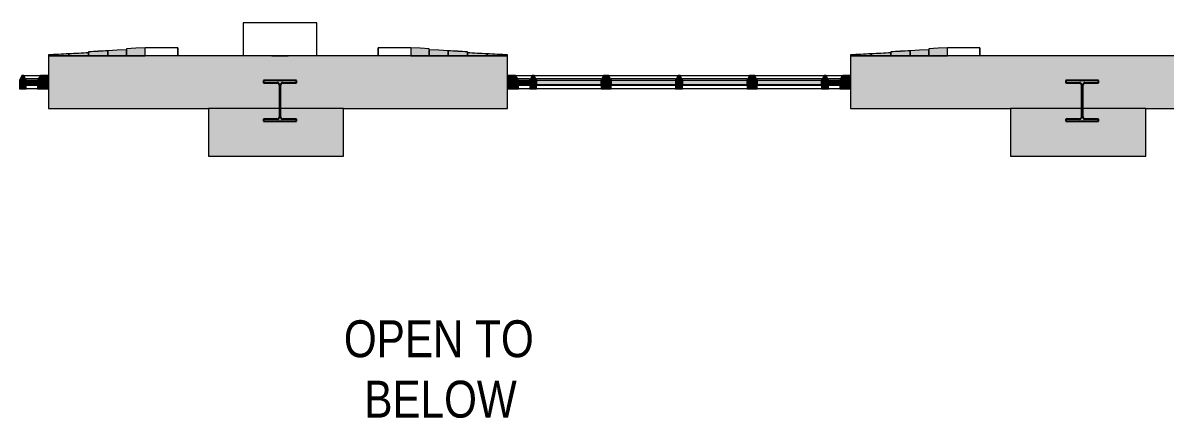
# Model space of a CAD drawing. Header units: inches. Extents: x -3598 to -1628, y -3458 to -206.
# Drawn here: x -2675.2 to -2396.1, y -302.1 to -205.6 of the extents above; entities that cross this region are included whole.
import ezdxf

# ---------------------------------------------------------------- set-up
doc = ezdxf.new("R2010")
doc.units = ezdxf.units.IN
doc.header["$MEASUREMENT"] = 0
for name, color, linetype, lineweight in [('A-AREA-IDEN', 2, 'Continuous', 9), ('A-GENM', 13, 'Continuous', 9), ('A-GLAZ-CURT', 52, 'Continuous', 13), ('A-GLAZ-CWMG', 51, 'Continuous', 13), ('A-WALL', 113, 'Continuous', 13), ('A-WALL-PATT', 111, 'Continuous', 13), ('I-WALL', 2, 'Continuous', 13), ('S-COLS', 52, 'Continuous', 13)]:
    doc.layers.add(name, color=color, linetype=linetype, lineweight=lineweight)
doc.styles.add('Arial Narrow', font='ARIALN.TTF', dxfattribs={"height": 9})

# ---------------------------------------------------------------- blocks, each defined once
blk = doc.blocks.new('_STL - Column - W Shape - 2017v1 - W10x39-1513825-MEZZANINE - CAD')
at = {"layer": 'S-COLS'}
blk.add_hatch(color=130, dxfattribs=at).paths.add_polyline_path([(-4, -4.96), (3.99, -4.96), (3.99, -4.43), (0.66, -4.43), (0.31, -4.28), (0.16, -3.93), (0.16, 3.93), (0.31, 4.28), (0.66, 4.43), (3.99, 4.43), (3.99, 4.96), (-4, 4.96), (-4, 4.43), (-0.66, 4.43), (-0.31, 4.28), (-0.16, 3.93), (-0.16, -3.93), (-0.31, -4.28), (-0.66, -4.43), (-4, -4.43)], flags=0)
at = {"layer": 'S-COLS', "color": 253, "lineweight": 25}
for p, q in [((3.99, 4.96), (-4, 4.96)), ((-4, 4.96), (-4, 4.43)), ((-4, 4.43), (-0.66, 4.43)), ((-0.16, 3.93), (-0.16, -3.93)), ((0.16, -3.93), (0.16, 3.93)), ((0.66, 4.43), (3.99, 4.43)), ((3.99, 4.43), (3.99, 4.96)), ((-0.66, -4.43), (-4, -4.43)), ((-4, -4.43), (-4, -4.96)), ((-4, -4.96), (3.99, -4.96)), ((3.99, -4.43), (0.66, -4.43)), ((3.99, -4.96), (3.99, -4.43))]:
    blk.add_line(p, q, dxfattribs=at)
for centre, start, end in [((-0.66, 3.93), 0, 90), ((0.66, 3.93), 90, 180), ((-0.66, -3.93), 270, 0), ((0.66, -3.93), 180, 270)]:
    blk.add_arc(centre, 0.5, start, end, dxfattribs=at)
blk = doc.blocks.new('15830016-STRUCT_MARTINEZ-MOORE_CENTRAL_v2018_rvt-1-MEZZANINE - CAD')
at = {"color": 250, "lineweight": 13}
for p in [(-2612.4, -224.64), (-2416.4, -224.64)]:
    blk.add_blockref('_STL - Column - W Shape - 2017v1 - W10x39-1513825-MEZZANINE - CAD', p, dxfattribs=at)
blk = doc.blocks.new('ws128 - ws1-512836-MEZZANINE - CAD')
at = {"layer": 'A-WALL', "lineweight": 20}
h = blk.add_hatch(color=10, dxfattribs=at)
h.paths.add_polyline_path([(-2580.44, -213.64), (-2575.93, -213.64), (-2575.93, -211.89), (-2580.44, -211.64)], flags=0)
h.paths.add_polyline_path([(-2453.87, -213.64), (-2449.35, -213.64), (-2449.35, -211.64), (-2453.87, -211.89), (-2453.87, -212.14)], flags=0)
h = blk.add_hatch(color=10, dxfattribs=at)
h.paths.add_polyline_path([(-2575.93, -213.64), (-2571.33, -213.64), (-2571.33, -212.39), (-2575.93, -212.14)], flags=0)
h.paths.add_polyline_path([(-2458.46, -213.64), (-2453.87, -213.64), (-2453.87, -212.14), (-2458.46, -212.39)], flags=0)
h = blk.add_hatch(color=10, dxfattribs=at)
h.paths.add_polyline_path([(-2571.33, -213.64), (-2566.63, -213.64), (-2566.63, -212.64), (-2571.33, -212.39)], flags=0)
h.paths.add_polyline_path([(-2463.16, -213.64), (-2458.46, -213.64), (-2458.46, -212.39), (-2463.16, -212.64)], flags=0)
h = blk.add_hatch(color=10, dxfattribs=at)
h.paths.add_polyline_path([(-2566.63, -213.64), (-2561.81, -213.64), (-2561.81, -213.14), (-2566.63, -212.89)], flags=0)
h.paths.add_polyline_path([(-2467.98, -213.64), (-2463.16, -213.64), (-2463.16, -212.89), (-2467.98, -213.14)], flags=0)
h = blk.add_hatch(color=10, dxfattribs=at)
h.paths.add_polyline_path([(-2561.81, -213.64), (-2556.81, -213.64), (-2556.81, -213.39), (-2561.81, -213.14)], flags=0)
h.paths.add_polyline_path([(-2472.98, -213.64), (-2467.98, -213.64), (-2467.98, -213.14), (-2472.98, -213.39)], flags=0)
for p, q in [((-2588.4, -211.64), (-2588.4, -213.64)), ((-2588.4, -213.64), (-2588.4, -211.64)), ((-2580.44, -211.64), (-2588.4, -211.64)), ((-2580.44, -211.64), (-2580.44, -213.64)), ((-2575.93, -212.14), (-2575.93, -211.89)), ((-2453.87, -211.89), (-2453.87, -212.14)), ((-2449.35, -213.64), (-2449.35, -211.64)), ((-2441.4, -211.64), (-2449.35, -211.64)), ((-2441.4, -213.64), (-2441.4, -211.64)), ((-2441.4, -211.64), (-2441.4, -213.64)), ((-2588.4, -213.64), (-2588.4, -212.52)), ((-2580.44, -213.64), (-2575.93, -213.64)), ((-2575.93, -213.64), (-2575.93, -212.14)), ((-2575.93, -212.14), (-2575.93, -213.64)), ((-2575.93, -213.64), (-2571.33, -213.64)), ((-2571.33, -213.64), (-2571.33, -212.39)), ((-2571.33, -212.39), (-2571.33, -213.64)), ((-2571.33, -213.64), (-2566.63, -213.64)), ((-2568.98, -212.52), (-2568.4, -212.52)), ((-2566.63, -213.64), (-2566.63, -212.64)), ((-2566.63, -212.89), (-2566.63, -213.64)), ((-2566.63, -213.64), (-2561.81, -213.64)), ((-2561.81, -213.64), (-2561.81, -213.14)), ((-2561.81, -213.14), (-2561.81, -213.64)), ((-2561.81, -213.64), (-2556.81, -213.64)), ((-2556.81, -213.64), (-2556.81, -213.39)), ((-2472.98, -213.39), (-2472.98, -213.64)), ((-2472.98, -213.64), (-2467.98, -213.64)), ((-2467.98, -213.14), (-2467.98, -213.64)), ((-2467.98, -213.64), (-2467.98, -213.14)), ((-2467.98, -213.64), (-2463.16, -213.64)), ((-2463.16, -212.64), (-2463.16, -213.64)), ((-2463.16, -213.64), (-2463.16, -212.89)), ((-2463.16, -213.64), (-2458.46, -213.64)), ((-2461.4, -212.52), (-2460.81, -212.52)), ((-2458.46, -212.39), (-2458.46, -213.64)), ((-2458.46, -213.64), (-2458.46, -212.39)), ((-2458.46, -213.64), (-2453.87, -213.64)), ((-2453.87, -212.14), (-2453.87, -213.64)), ((-2453.87, -213.64), (-2453.87, -212.14)), ((-2453.87, -213.64), (-2449.35, -213.64)), ((-2441.4, -212.52), (-2441.4, -213.64))]:
    blk.add_line(p, q, dxfattribs=at)
at = {"layer": 'A-WALL', "lineweight": 20, "flags": 128}
for points in [[(-2575.93, -211.89), (-2578.18, -211.77), (-2580.44, -211.64)], [(-2449.35, -211.64), (-2451.61, -211.77), (-2453.87, -211.89)], [(-2571.33, -212.39), (-2573.63, -212.27), (-2575.93, -212.14)], [(-2453.87, -212.14), (-2456.17, -212.27), (-2458.46, -212.39)]]:
    blk.add_lwpolyline(points, dxfattribs=at)
at = {"layer": 'A-WALL', "lineweight": 20}
for points in [[(-2566.63, -212.64), (-2567.41, -212.6), (-2568.98, -212.52), (-2570.54, -212.43), (-2571.33, -212.39)], [(-2561.81, -213.14), (-2562.61, -213.1), (-2564.22, -213.02), (-2565.83, -212.93), (-2566.63, -212.89)], [(-2556.81, -213.39), (-2557.64, -213.35), (-2559.31, -213.27), (-2560.97, -213.18), (-2561.81, -213.14)], [(-2467.98, -213.14), (-2468.82, -213.18), (-2470.49, -213.27), (-2472.15, -213.35), (-2472.98, -213.39)], [(-2463.16, -212.89), (-2463.96, -212.93), (-2465.57, -213.02), (-2467.18, -213.1), (-2467.98, -213.14)], [(-2458.46, -212.39), (-2459.25, -212.43), (-2460.81, -212.52), (-2462.38, -212.6), (-2463.16, -212.64)]]:
    blk.add_open_spline(points, degree=3, dxfattribs=at)
blk = doc.blocks.new('ws129 - ws1-512933-MEZZANINE - CAD')
at = {"layer": 'A-WALL', "lineweight": 20}
h = blk.add_hatch(color=10, dxfattribs=at)
h.paths.add_polyline_path([(-2776.44, -213.64), (-2771.93, -213.64), (-2771.93, -211.89), (-2776.44, -211.64)], flags=0)
h.paths.add_polyline_path([(-2649.87, -213.64), (-2645.35, -213.64), (-2645.35, -211.64), (-2649.87, -211.89), (-2649.87, -212.14)], flags=0)
h = blk.add_hatch(color=10, dxfattribs=at)
h.paths.add_polyline_path([(-2771.93, -213.64), (-2767.33, -213.64), (-2767.33, -212.39), (-2771.93, -212.14)], flags=0)
h.paths.add_polyline_path([(-2654.46, -213.64), (-2649.87, -213.64), (-2649.87, -212.14), (-2654.46, -212.39)], flags=0)
h = blk.add_hatch(color=10, dxfattribs=at)
h.paths.add_polyline_path([(-2767.33, -213.64), (-2762.63, -213.64), (-2762.63, -212.64), (-2767.33, -212.39)], flags=0)
h.paths.add_polyline_path([(-2659.16, -213.64), (-2654.46, -213.64), (-2654.46, -212.39), (-2659.16, -212.64)], flags=0)
h = blk.add_hatch(color=10, dxfattribs=at)
h.paths.add_polyline_path([(-2762.63, -213.64), (-2757.81, -213.64), (-2757.81, -213.14), (-2762.63, -212.89)], flags=0)
h.paths.add_polyline_path([(-2663.98, -213.64), (-2659.16, -213.64), (-2659.16, -212.89), (-2663.98, -213.14)], flags=0)
h = blk.add_hatch(color=10, dxfattribs=at)
h.paths.add_polyline_path([(-2757.81, -213.64), (-2752.81, -213.64), (-2752.81, -213.39), (-2757.81, -213.14)], flags=0)
h.paths.add_polyline_path([(-2668.98, -213.64), (-2663.98, -213.64), (-2663.98, -213.14), (-2668.98, -213.39)], flags=0)
for p, q in [((-2784.4, -211.64), (-2784.4, -213.64)), ((-2784.4, -213.64), (-2784.4, -211.64)), ((-2776.44, -211.64), (-2784.4, -211.64)), ((-2776.44, -211.64), (-2776.44, -213.64)), ((-2771.93, -212.14), (-2771.93, -211.89)), ((-2649.87, -211.89), (-2649.87, -212.14)), ((-2645.35, -213.64), (-2645.35, -211.64)), ((-2637.4, -211.64), (-2645.35, -211.64)), ((-2637.4, -213.64), (-2637.4, -211.64)), ((-2637.4, -211.64), (-2637.4, -213.64)), ((-2784.4, -213.64), (-2784.4, -212.52)), ((-2776.44, -213.64), (-2771.93, -213.64)), ((-2771.93, -213.64), (-2771.93, -212.14)), ((-2771.93, -212.14), (-2771.93, -213.64)), ((-2771.93, -213.64), (-2767.33, -213.64)), ((-2767.33, -213.64), (-2767.33, -212.39)), ((-2767.33, -212.39), (-2767.33, -213.64)), ((-2767.33, -213.64), (-2762.63, -213.64)), ((-2764.98, -212.52), (-2764.4, -212.52)), ((-2762.63, -213.64), (-2762.63, -212.64)), ((-2762.63, -212.89), (-2762.63, -213.64)), ((-2762.63, -213.64), (-2757.81, -213.64)), ((-2757.81, -213.64), (-2757.81, -213.14)), ((-2757.81, -213.14), (-2757.81, -213.64)), ((-2757.81, -213.64), (-2752.81, -213.64)), ((-2752.81, -213.64), (-2752.81, -213.39)), ((-2668.98, -213.39), (-2668.98, -213.64)), ((-2668.98, -213.64), (-2663.98, -213.64)), ((-2663.98, -213.14), (-2663.98, -213.64)), ((-2663.98, -213.64), (-2663.98, -213.14)), ((-2663.98, -213.64), (-2659.16, -213.64)), ((-2659.16, -212.64), (-2659.16, -213.64)), ((-2659.16, -213.64), (-2659.16, -212.89)), ((-2659.16, -213.64), (-2654.46, -213.64)), ((-2657.4, -212.52), (-2656.81, -212.52)), ((-2654.46, -212.39), (-2654.46, -213.64)), ((-2654.46, -213.64), (-2654.46, -212.39)), ((-2654.46, -213.64), (-2649.87, -213.64)), ((-2649.87, -212.14), (-2649.87, -213.64)), ((-2649.87, -213.64), (-2649.87, -212.14)), ((-2649.87, -213.64), (-2645.35, -213.64)), ((-2637.4, -212.52), (-2637.4, -213.64))]:
    blk.add_line(p, q, dxfattribs=at)
at = {"layer": 'A-WALL', "lineweight": 20, "flags": 128}
for points in [[(-2771.93, -211.89), (-2774.18, -211.77), (-2776.44, -211.64)], [(-2645.35, -211.64), (-2647.61, -211.77), (-2649.87, -211.89)], [(-2767.33, -212.39), (-2769.63, -212.27), (-2771.93, -212.14)], [(-2649.87, -212.14), (-2652.17, -212.27), (-2654.46, -212.39)]]:
    blk.add_lwpolyline(points, dxfattribs=at)
at = {"layer": 'A-WALL', "lineweight": 20}
for points in [[(-2762.63, -212.64), (-2763.41, -212.6), (-2764.98, -212.52), (-2766.54, -212.43), (-2767.33, -212.39)], [(-2757.81, -213.14), (-2758.61, -213.1), (-2760.22, -213.02), (-2761.83, -212.93), (-2762.63, -212.89)], [(-2752.81, -213.39), (-2753.64, -213.35), (-2755.31, -213.27), (-2756.97, -213.18), (-2757.81, -213.14)], [(-2663.98, -213.14), (-2664.82, -213.18), (-2666.49, -213.27), (-2668.15, -213.35), (-2668.98, -213.39)], [(-2659.16, -212.89), (-2659.96, -212.93), (-2661.57, -213.02), (-2663.18, -213.1), (-2663.98, -213.14)], [(-2654.46, -212.39), (-2655.25, -212.43), (-2656.81, -212.52), (-2658.38, -212.6), (-2659.16, -212.64)]]:
    blk.add_open_spline(points, degree=3, dxfattribs=at)
blk = doc.blocks.new('System Panel - Winco Glass-383982-MEZZANINE - CAD')
at = {"layer": 'A-GLAZ-CURT', "lineweight": 9}
blk.add_hatch(color=90, dxfattribs=at).paths.add_polyline_path([(-2.05, 0), (-4.78, 0), (-4.78, -1), (-2.05, -1)], flags=0)
at = {"layer": 'A-GLAZ-CURT', "lineweight": 20}
for p, q in [((-2.05, 0), (-4.78, 0)), ((-4.78, 0), (-4.78, -1)), ((-2.05, -1), (-2.05, 0)), ((-4.78, -1), (-2.05, -1))]:
    blk.add_line(p, q, dxfattribs=at)
blk = doc.blocks.new('Rectangular Mullion - Winco Accent Full-384029-MEZZANINE - CAD')
at = {"layer": 'A-GLAZ-CWMG', "lineweight": 9}
blk.add_hatch(color=90, dxfattribs=at).paths.add_polyline_path([(0.84, 2), (0.84, 0), (0.26, -1.25), (-0.26, -1.25), (-0.84, 0), (-0.84, 2)], flags=0)
at = {"layer": 'A-GLAZ-CWMG', "lineweight": 20}
for p, q in [((-0.84, 2), (0.84, 2)), ((-0.84, 0), (-0.84, 2)), ((-0.26, -1.25), (-0.84, 0)), ((0.84, 0), (0.26, -1.25)), ((0.84, 2), (0.84, 0)), ((0.26, -1.25), (-0.26, -1.25))]:
    blk.add_line(p, q, dxfattribs=at)
blk = doc.blocks.new('Rectangular Mullion - Winco Accent Full-Large-383998-MEZZANINE - CAD')
at = {"layer": 'A-GLAZ-CWMG', "lineweight": 9}
for p, q in [((-1638.83, -769.89), (-1638.83, -767.15)), ((-1635.58, -766.57), (-1635.58, -770.65))]:
    blk.add_line(p, q, dxfattribs=at)
blk = doc.blocks.new('Rectangular Mullion - Winco Accent Full_Left-Large-V49-MEZZANINE - CAD')
at = {"layer": 'A-GLAZ-CWMG', "lineweight": 9}
blk.add_hatch(color=90, dxfattribs=at).paths.add_polyline_path([(-2671.65, -221.64), (-2668.98, -221.64), (-2668.98, -218.39), (-2670.89, -218.39), (-2671.65, -219.64)], flags=0)
at = {"layer": 'A-GLAZ-CWMG', "lineweight": 20}
for p, q in [((-2671.65, -219.64), (-2671.65, -221.64)), ((-2668.98, -218.39), (-2670.89, -218.39)), ((-2668.98, -221.64), (-2668.98, -218.39)), ((-2671.65, -221.64), (-2668.98, -221.64))]:
    blk.add_line(p, q, dxfattribs=at)
blk.add_arc((-3026, -3.08), 415.29, 328.5692, 328.7711, dxfattribs=at)
blk = doc.blocks.new('Rectangular Mullion - Winco Accent Half-384022-MEZZANINE - CAD')
at = {"layer": 'A-GLAZ-CWMG', "lineweight": 9}
for p, q in [((-3262.39, -219.64), (-3262.39, -219.14)), ((-3262.39, -219.14), (-3259.34, -219.14)), ((-3259.65, -220.89), (-3262.39, -220.89))]:
    blk.add_line(p, q, dxfattribs=at)
blk = doc.blocks.new('System Panel - Winco Glass-383972-MEZZANINE - CAD')
at = {"layer": 'A-GLAZ-CURT', "lineweight": 9}
blk.add_hatch(color=90, dxfattribs=at).paths.add_polyline_path([(4.78, 0), (2.05, 0), (2.05, -1), (4.78, -1)], flags=0)
at = {"layer": 'A-GLAZ-CURT', "lineweight": 20}
for p, q in [((4.78, 0), (2.05, 0)), ((2.05, 0), (2.05, -1)), ((4.78, -1), (4.78, 0)), ((2.05, -1), (4.78, -1))]:
    blk.add_line(p, q, dxfattribs=at)
blk = doc.blocks.new('System Panel - Winco Glass-383973-MEZZANINE - CAD')
at = {"layer": 'A-GLAZ-CURT', "lineweight": 9}
blk.add_hatch(color=90, dxfattribs=at).paths.add_polyline_path([(7.89, 0), (-7.89, 0), (-7.89, -1), (7.89, -1)], flags=0)
at = {"layer": 'A-GLAZ-CURT', "lineweight": 20}
for p, q in [((7.89, 0), (-7.89, 0)), ((-7.89, 0), (-7.89, -1)), ((7.89, -1), (7.89, 0)), ((-7.89, -1), (7.89, -1))]:
    blk.add_line(p, q, dxfattribs=at)
blk = doc.blocks.new('System Panel - Winco Glass-383974-MEZZANINE - CAD')
at = {"layer": 'A-GLAZ-CURT', "lineweight": 9}
blk.add_hatch(color=90, dxfattribs=at).paths.add_polyline_path([(7.89, 0), (-7.89, 0), (-7.89, -1), (7.89, -1)], flags=0)
at = {"layer": 'A-GLAZ-CURT', "lineweight": 20}
for p, q in [((7.89, 0), (-7.89, 0)), ((-7.89, 0), (-7.89, -1)), ((7.89, -1), (7.89, 0)), ((-7.89, -1), (7.89, -1))]:
    blk.add_line(p, q, dxfattribs=at)
blk = doc.blocks.new('System Panel - Winco Glass-383979-MEZZANINE - CAD')
at = {"layer": 'A-GLAZ-CURT', "lineweight": 9}
blk.add_hatch(color=90, dxfattribs=at).paths.add_polyline_path([(7.89, 0), (-7.89, 0), (-7.89, -1), (7.89, -1)], flags=0)
at = {"layer": 'A-GLAZ-CURT', "lineweight": 20}
for p, q in [((7.89, 0), (-7.89, 0)), ((-7.89, 0), (-7.89, -1)), ((7.89, -1), (7.89, 0)), ((-7.89, -1), (7.89, -1))]:
    blk.add_line(p, q, dxfattribs=at)
blk = doc.blocks.new('System Panel - Winco Glass-383980-MEZZANINE - CAD')
at = {"layer": 'A-GLAZ-CURT', "lineweight": 9}
blk.add_hatch(color=90, dxfattribs=at).paths.add_polyline_path([(7.89, 0), (-7.89, 0), (-7.89, -1), (7.89, -1)], flags=0)
at = {"layer": 'A-GLAZ-CURT', "lineweight": 20}
for p, q in [((7.89, 0), (-7.89, 0)), ((-7.89, 0), (-7.89, -1)), ((7.89, -1), (7.89, 0)), ((-7.89, -1), (7.89, -1))]:
    blk.add_line(p, q, dxfattribs=at)
blk = doc.blocks.new('Rectangular Mullion - Winco Accent Full-Large-384026-MEZZANINE - CAD')
at = {"layer": 'A-GLAZ-CWMG', "lineweight": 9}
blk.add_hatch(color=90, dxfattribs=at).paths.add_polyline_path([(-1.22, 2), (1.22, 2), (1.22, 0), (0.64, -1.25), (-0.64, -1.25), (-1.22, 0)], flags=0)
at = {"layer": 'A-GLAZ-CWMG', "lineweight": 20}
for p, q in [((-1.22, 2), (1.22, 2)), ((-1.22, 0), (-1.22, 2)), ((-0.64, -1.25), (-1.22, 0)), ((1.22, 0), (0.64, -1.25)), ((1.22, 2), (1.22, 0)), ((0.64, -1.25), (-0.64, -1.25))]:
    blk.add_line(p, q, dxfattribs=at)
blk = doc.blocks.new('Rectangular Mullion - Winco Accent Full-Large-384027-MEZZANINE - CAD')
at = {"layer": 'A-GLAZ-CWMG', "lineweight": 9}
blk.add_hatch(color=90, dxfattribs=at).paths.add_polyline_path([(-1.22, 2), (1.22, 2), (1.22, 0), (0.64, -1.25), (-0.64, -1.25), (-1.22, 0)], flags=0)
at = {"layer": 'A-GLAZ-CWMG', "lineweight": 20}
for p, q in [((-1.22, 2), (1.22, 2)), ((-1.22, 0), (-1.22, 2)), ((-0.64, -1.25), (-1.22, 0)), ((1.22, 0), (0.64, -1.25)), ((1.22, 2), (1.22, 0)), ((0.64, -1.25), (-0.64, -1.25))]:
    blk.add_line(p, q, dxfattribs=at)
blk = doc.blocks.new('Rectangular Mullion - Winco Accent Full-383992-MEZZANINE - CAD')
at = {"layer": 'A-GLAZ-CWMG', "lineweight": 9}
blk.add_hatch(color=90, dxfattribs=at).paths.add_polyline_path([(0.84, 0), (0.26, -1.25), (-0.26, -1.25), (-0.84, 0), (-0.84, 2), (0.84, 2)], flags=0)
at = {"layer": 'A-GLAZ-CWMG', "lineweight": 20}
for p, q in [((-0.84, 2), (0.84, 2)), ((-0.84, 0), (-0.84, 2)), ((-0.26, -1.25), (-0.84, 0)), ((0.84, 0), (0.26, -1.25)), ((0.84, 2), (0.84, 0)), ((0.26, -1.25), (-0.26, -1.25))]:
    blk.add_line(p, q, dxfattribs=at)
blk = doc.blocks.new('Rectangular Mullion - Winco Accent Full-384028-MEZZANINE - CAD')
at = {"layer": 'A-GLAZ-CWMG', "lineweight": 9}
blk.add_hatch(color=90, dxfattribs=at).paths.add_polyline_path([(0.84, 2), (0.84, 0), (0.26, -1.25), (-0.26, -1.25), (-0.84, 0), (-0.84, 2)], flags=0)
at = {"layer": 'A-GLAZ-CWMG', "lineweight": 20}
for p, q in [((-0.84, 2), (0.84, 2)), ((-0.84, 0), (-0.84, 2)), ((-0.26, -1.25), (-0.84, 0)), ((0.84, 0), (0.26, -1.25)), ((0.84, 2), (0.84, 0)), ((0.26, -1.25), (-0.26, -1.25))]:
    blk.add_line(p, q, dxfattribs=at)
blk = doc.blocks.new('Rectangular Mullion - Winco Accent Full-Large-383999-MEZZANINE - CAD')
at = {"layer": 'A-GLAZ-CWMG', "lineweight": 9}
for p, q in [((-1635.58, -730.9), (-1635.58, -747.84)), ((-1638.83, -747.26), (-1638.83, -731.48))]:
    blk.add_line(p, q, dxfattribs=at)
blk = doc.blocks.new('Rectangular Mullion - Winco Accent Full-Large-V38-MEZZANINE - CAD')
at = {"layer": 'A-GLAZ-CWMG', "lineweight": 9}
for p, q in [((-1638.83, -729.8), (-1638.83, -714.03)), ((-1635.58, -713.44), (-1635.58, -730.38))]:
    blk.add_line(p, q, dxfattribs=at)
blk = doc.blocks.new('Rectangular Mullion - Winco Accent Full-Large-384000-MEZZANINE - CAD')
at = {"layer": 'A-GLAZ-CWMG', "lineweight": 9}
for p, q in [((-1638.83, -694.13), (-1638.83, -691.39)), ((-1635.58, -690.63), (-1635.58, -694.71))]:
    blk.add_line(p, q, dxfattribs=at)
blk = doc.blocks.new('Rectangular Mullion - Winco Accent Full_Left-Large-V50-MEZZANINE - CAD')
at = {"layer": 'A-GLAZ-CWMG', "lineweight": 9}
blk.add_hatch(color=90, dxfattribs=at).paths.add_polyline_path([(-2556.81, -221.64), (-2554.14, -221.64), (-2554.14, -219.64), (-2554.9, -218.39), (-2556.81, -218.39)], flags=0)
at = {"layer": 'A-GLAZ-CWMG', "lineweight": 20}
for p, q in [((-2556.81, -218.39), (-2556.81, -221.64)), ((-2554.9, -218.39), (-2556.81, -218.39)), ((-2554.14, -221.64), (-2554.14, -219.64)), ((-2556.81, -221.64), (-2554.14, -221.64))]:
    blk.add_line(p, q, dxfattribs=at)
blk.add_arc((-2199.79, -3.08), 415.29, 211.2289, 211.4308, dxfattribs=at)
blk = doc.blocks.new('Rectangular Mullion - Winco Accent Full_Left-Large-V51-MEZZANINE - CAD')
at = {"layer": 'A-GLAZ-CWMG', "lineweight": 9}
blk.add_hatch(color=90, dxfattribs=at).paths.add_polyline_path([(-2472.98, -221.64), (-2472.98, -218.39), (-2474.89, -218.39), (-2475.65, -219.64), (-2475.65, -221.64)], flags=0)
at = {"layer": 'A-GLAZ-CWMG', "lineweight": 20}
for p, q in [((-2475.65, -219.64), (-2475.65, -221.64)), ((-2472.98, -218.39), (-2474.89, -218.39)), ((-2472.98, -221.64), (-2472.98, -218.39)), ((-2475.65, -221.64), (-2472.98, -221.64))]:
    blk.add_line(p, q, dxfattribs=at)
blk.add_arc((-2830, -3.08), 415.29, 328.5692, 328.7711, dxfattribs=at)
blk = doc.blocks.new('Rectangular Mullion - Winco Accent Half-384023-MEZZANINE - CAD')
at = {"layer": 'A-GLAZ-CWMG', "lineweight": 9}
for p, q in [((-3298.05, -219.64), (-3298.05, -219.14)), ((-3298.05, -219.14), (-3282.28, -219.14)), ((-3282.28, -219.14), (-3282.28, -219.64)), ((-3282.28, -220.89), (-3298.05, -220.89))]:
    blk.add_line(p, q, dxfattribs=at)
blk = doc.blocks.new('Rectangular Mullion - Winco Accent Half-384024-MEZZANINE - CAD')
at = {"layer": 'A-GLAZ-CWMG', "lineweight": 9}
for p, q in [((-3338.45, -219.14), (-3335.41, -219.14)), ((-3335.41, -219.14), (-3335.41, -219.64)), ((-3335.41, -220.89), (-3338.14, -220.89))]:
    blk.add_line(p, q, dxfattribs=at)
blk = doc.blocks.new('Gutter Catch - Gutter Catch-3952350-MEZZANINE - CAD')
at = {"layer": 'A-GENM'}
for p, q in [((9, 14.5), (-9, 14.5)), ((-9, 14.5), (-9, 6.5)), ((9, 6.5), (9, 14.5)), ((-9, 6.5), (9, 6.5))]:
    blk.add_line(p, q, dxfattribs=at)
blk = doc.blocks.new('Down Spouts3 - Down Spouts-4005655-MEZZANINE - CAD')
at = {"layer": 'A-GENM'}
h = blk.add_hatch(color=90, dxfattribs=at)
h.paths.add_polyline_path([(-2022.4, -213.65), (-2022.4, -213.58), (-2026.4, -213.58), (-2026.4, -213.65)], flags=0)
h.paths.add_polyline_path([(-2614.4, -213.65), (-2610.4, -213.65), (-2610.4, -213.58), (-2614.4, -213.58)], flags=0)
h.paths.add_polyline_path([(-3202.4, -213.65), (-3198.4, -213.65), (-3198.4, -213.58), (-3202.4, -213.58)], flags=0)
for p, q in [((-2614.4, -213.58), (-2614.4, -213.65)), ((-2614.4, -213.65), (-2610.4, -213.65)), ((-2610.4, -213.65), (-2610.4, -213.58))]:
    blk.add_line(p, q, dxfattribs=at)

msp = doc.modelspace()

# ---------------------------------------------------------------- hatches: boundary and pattern name
at = {"layer": 'A-WALL-PATT', "lineweight": 20}
h = msp.add_hatch(color=10, dxfattribs=at)
h.paths.add_polyline_path([(-3579.52, -226.52), (-3396.56, -226.52), (-3396.56, -220.71), (-3396.7, -220.36), (-3397.06, -220.21), (-3400.39, -220.21), (-3400.39, -219.68), (-3392.4, -219.68), (-3392.4, -220.21), (-3395.74, -220.21), (-3396.09, -220.36), (-3396.24, -220.71), (-3396.24, -226.52), (-3340.81, -226.52), (-3340.81, -213.64), (-3579.52, -213.64)], flags=0)
h.paths.add_polyline_path([(-3256.98, -226.52), (-3200.56, -226.52), (-3200.56, -220.71), (-3200.7, -220.36), (-3201.06, -220.21), (-3204.39, -220.21), (-3204.36, -219.68), (-3196.4, -219.68), (-3196.4, -220.21), (-3199.74, -220.21), (-3200.09, -220.36), (-3200.24, -220.71), (-3200.24, -226.52), (-3144.81, -226.52), (-3144.81, -213.64), (-3256.98, -213.64), (-3256.98, -224.53)], flags=0)
h.paths.add_polyline_path([(-3060.98, -226.52), (-3004.56, -226.52), (-3004.56, -220.71), (-3004.7, -220.36), (-3005.06, -220.21), (-3008.39, -220.21), (-3008.39, -219.68), (-3000.4, -219.68), (-3000.4, -220.21), (-3003.74, -220.21), (-3004.09, -220.36), (-3004.24, -220.71), (-3004.24, -226.52), (-2947.81, -226.52), (-2947.81, -213.64), (-3060.98, -213.64)], flags=0)
h.paths.add_polyline_path([(-2855.39, -226.52), (-2808.56, -226.52), (-2808.56, -220.71), (-2808.7, -220.36), (-2809.06, -220.21), (-2812.39, -220.21), (-2812.39, -219.68), (-2804.4, -219.68), (-2804.4, -220.21), (-2807.74, -220.21), (-2808.09, -220.36), (-2808.24, -220.71), (-2808.24, -226.52), (-2752.81, -226.52), (-2752.81, -213.64), (-2863.98, -213.64), (-2863.98, -226.52)], flags=0)
h.paths.add_polyline_path([(-2668.98, -226.52), (-2612.56, -226.52), (-2612.56, -220.71), (-2612.7, -220.36), (-2613.06, -220.21), (-2616.39, -220.21), (-2616.36, -219.68), (-2608.4, -219.68), (-2608.4, -220.21), (-2611.74, -220.21), (-2612.09, -220.36), (-2612.24, -220.71), (-2612.24, -226.52), (-2556.81, -226.52), (-2556.81, -213.64), (-2668.98, -213.64), (-2668.98, -224.53)], flags=0)
h.paths.add_polyline_path([(-2472.98, -226.52), (-2416.56, -226.52), (-2416.56, -220.71), (-2416.7, -220.36), (-2417.06, -220.21), (-2420.39, -220.21), (-2420.36, -219.68), (-2412.4, -219.68), (-2412.4, -220.21), (-2415.74, -220.21), (-2416.09, -220.36), (-2416.24, -220.71), (-2416.24, -226.52), (-2360.81, -226.52), (-2360.81, -213.64), (-2472.98, -213.64)], flags=0)
h.paths.add_polyline_path([(-2266.84, -226.52), (-2220.56, -226.52), (-2220.56, -220.71), (-2220.7, -220.36), (-2221.06, -220.21), (-2224.39, -220.21), (-2224.36, -219.68), (-2216.4, -219.68), (-2216.4, -220.21), (-2219.74, -220.21), (-2220.09, -220.36), (-2220.24, -220.71), (-2220.24, -226.52), (-2164.81, -226.52), (-2164.81, -213.64), (-2276.98, -213.64), (-2276.98, -226.52)], flags=0)
h.paths.add_polyline_path([(-2080.98, -226.52), (-2024.56, -226.52), (-2024.56, -220.71), (-2024.7, -220.36), (-2025.06, -220.21), (-2028.39, -220.21), (-2028.39, -219.68), (-2020.4, -219.68), (-2020.4, -220.21), (-2023.74, -220.21), (-2024.09, -220.36), (-2024.24, -220.71), (-2024.24, -226.52), (-1968.81, -226.52), (-1968.81, -213.64), (-2080.98, -213.64), (-2080.98, -224.53)], flags=0)
h.paths.add_polyline_path([(-1879.64, -226.52), (-1828.56, -226.52), (-1828.56, -220.71), (-1828.7, -220.36), (-1829.06, -220.21), (-1832.39, -220.21), (-1832.39, -219.68), (-1824.4, -219.68), (-1824.4, -220.21), (-1827.74, -220.21), (-1828.09, -220.36), (-1828.24, -220.71), (-1828.24, -226.52), (-1634.4, -226.52), (-1634.4, -213.64), (-1884.98, -213.64), (-1884.98, -226.52)], flags=0)
for points in [[(-2607.58, -238.14), (-2596.9, -238.14), (-2596.9, -226.52), (-2612.24, -226.52), (-2612.24, -228.57), (-2612.09, -228.92), (-2611.74, -229.07), (-2608.4, -229.07), (-2608.4, -229.6), (-2616.39, -229.6), (-2616.39, -229.07), (-2613.06, -229.07), (-2612.7, -228.92), (-2612.56, -228.57), (-2612.56, -226.52), (-2629.9, -226.52), (-2629.9, -238.14), (-2608.4, -238.14)], [(-2412.4, -238.14), (-2400.9, -238.14), (-2400.9, -226.52), (-2416.24, -226.52), (-2416.24, -228.57), (-2416.09, -228.92), (-2415.74, -229.07), (-2412.4, -229.07), (-2412.4, -229.6), (-2420.39, -229.6), (-2420.39, -229.07), (-2417.06, -229.07), (-2416.7, -228.92), (-2416.56, -228.57), (-2416.56, -226.52), (-2433.9, -226.52), (-2433.9, -238.14), (-2415.74, -238.14)]]:
    msp.add_hatch(color=10, dxfattribs=at).paths.add_polyline_path(points, flags=0)

# ---------------------------------------------------------------- linework, layer by layer
at = {"layer": 'A-WALL', "lineweight": 20}
for p, q in [((-2663.98, -213.64), (-2668.98, -213.64)), ((-2668.98, -213.64), (-2668.98, -226.52)), ((-2659.16, -213.64), (-2663.98, -213.64)), ((-2649.87, -213.64), (-2659.16, -213.64)), ((-2645.35, -213.64), (-2649.87, -213.64)), ((-2580.44, -213.64), (-2645.35, -213.64)), ((-2575.93, -213.64), (-2580.44, -213.64)), ((-2566.63, -213.64), (-2575.93, -213.64)), ((-2561.81, -213.64), (-2566.63, -213.64)), ((-2556.81, -213.64), (-2561.81, -213.64)), ((-2556.81, -226.52), (-2556.81, -213.64)), ((-2467.98, -213.64), (-2472.98, -213.64)), ((-2472.98, -213.64), (-2472.98, -226.52)), ((-2463.16, -213.64), (-2467.98, -213.64)), ((-2453.87, -213.64), (-2463.16, -213.64)), ((-2449.35, -213.64), (-2453.87, -213.64)), ((-2384.44, -213.64), (-2449.35, -213.64)), ((-2668.98, -226.52), (-2629.9, -226.52)), ((-2596.9, -226.52), (-2556.81, -226.52)), ((-2472.98, -226.52), (-2433.9, -226.52)), ((-2400.9, -226.52), (-2360.81, -226.52))]:
    msp.add_line(p, q, dxfattribs=at)
at = {"layer": 'I-WALL', "lineweight": 20}
for p, q in [((-2612.56, -226.52), (-2629.9, -226.52)), ((-2629.9, -226.52), (-2629.9, -238.14)), ((-2596.9, -226.52), (-2612.24, -226.52)), ((-2596.9, -238.14), (-2596.9, -226.52)), ((-2416.56, -226.52), (-2433.9, -226.52)), ((-2433.9, -226.52), (-2433.9, -238.14)), ((-2400.9, -226.52), (-2416.24, -226.52)), ((-2400.9, -238.14), (-2400.9, -226.52)), ((-2629.9, -238.14), (-2596.9, -238.14)), ((-2433.9, -238.14), (-2400.9, -238.14))]:
    msp.add_line(p, q, dxfattribs=at)

# ---------------------------------------------------------------- block references
at = {"lineweight": 5}
msp.add_blockref('15830016-STRUCT_MARTINEZ-MOORE_CENTRAL_v2018_rvt-1-MEZZANINE - CAD', (0, 0), dxfattribs=at)
at = {"layer": 'A-GENM'}
for name, p in [('Gutter Catch - Gutter Catch-3952350-MEZZANINE - CAD', (-2612.4, -220.08)), ('Down Spouts3 - Down Spouts-4005655-MEZZANINE - CAD', (0, 0))]:
    msp.add_blockref(name, p, dxfattribs=at)
at = {"layer": 'A-GLAZ-CURT', "lineweight": 9}
for name, p in [('System Panel - Winco Glass-383982-MEZZANINE - CAD', (-2669.6, -219.64)), ('System Panel - Winco Glass-383972-MEZZANINE - CAD', (-2556.19, -219.64)), ('System Panel - Winco Glass-383979-MEZZANINE - CAD', (-2541.83, -219.64)), ('System Panel - Winco Glass-383973-MEZZANINE - CAD', (-2523.62, -219.64)), ('System Panel - Winco Glass-383980-MEZZANINE - CAD', (-2506.17, -219.64)), ('System Panel - Winco Glass-383974-MEZZANINE - CAD', (-2487.96, -219.64)), ('System Panel - Winco Glass-383982-MEZZANINE - CAD', (-2473.6, -219.64))]:
    msp.add_blockref(name, p, dxfattribs=at)
at = {"layer": 'A-GLAZ-CWMG', "lineweight": 9, "extrusion": (0, 0, -1), "rotation": 180}
for name, p in [('Rectangular Mullion - Winco Accent Full-384029-MEZZANINE - CAD', (2675.23, -219.64)), ('Rectangular Mullion - Winco Accent Full-383992-MEZZANINE - CAD', (2550.56, -219.64)), ('Rectangular Mullion - Winco Accent Full-Large-384026-MEZZANINE - CAD', (2532.73, -219.64)), ('Rectangular Mullion - Winco Accent Full-384028-MEZZANINE - CAD', (2514.9, -219.64)), ('Rectangular Mullion - Winco Accent Full-Large-384027-MEZZANINE - CAD', (2497.06, -219.64)), ('Rectangular Mullion - Winco Accent Full-384029-MEZZANINE - CAD', (2479.23, -219.64))]:
    msp.add_blockref(name, p, dxfattribs=at)
at = {"layer": 'A-GLAZ-CWMG', "lineweight": 9}
for name, p, rotation in [('Rectangular Mullion - Winco Accent Full-Large-383998-MEZZANINE - CAD', (-3441.54, 1417.19), 90.00000000005302), ('Rectangular Mullion - Winco Accent Full-Large-384000-MEZZANINE - CAD', (-3245.54, 1417.19), 90.00000000005191), ('Rectangular Mullion - Winco Accent Full-Large-383999-MEZZANINE - CAD', (-3281.2, 1417.19), 90.00000000005191), ('Rectangular Mullion - Winco Accent Full-Large-V38-MEZZANINE - CAD', (-3245.54, 1417.19), 90.00000000005191), ('Rectangular Mullion - Winco Accent Full-Large-383999-MEZZANINE - CAD', (-3245.54, 1417.19), 90.00000000005191), ('Rectangular Mullion - Winco Accent Full-Large-V38-MEZZANINE - CAD', (-3209.87, 1417.19), 90.00000000005191), ('Rectangular Mullion - Winco Accent Full-Large-383998-MEZZANINE - CAD', (-3245.54, 1417.19), 90.00000000005302)]:
    msp.add_blockref(name, p, dxfattribs=dict(at, rotation=rotation))
for name, p in [('Rectangular Mullion - Winco Accent Half-384022-MEZZANINE - CAD', (588, 0)), ('Rectangular Mullion - Winco Accent Full_Left-Large-V49-MEZZANINE - CAD', (0, 0)), ('Rectangular Mullion - Winco Accent Full_Left-Large-V50-MEZZANINE - CAD', (0, 0)), ('Rectangular Mullion - Winco Accent Half-384024-MEZZANINE - CAD', (784, 0)), ('Rectangular Mullion - Winco Accent Half-384023-MEZZANINE - CAD', (748.33, 0)), ('Rectangular Mullion - Winco Accent Half-384023-MEZZANINE - CAD', (766.54, 0)), ('Rectangular Mullion - Winco Accent Half-384023-MEZZANINE - CAD', (784, 0)), ('Rectangular Mullion - Winco Accent Half-384023-MEZZANINE - CAD', (802.21, 0)), ('Rectangular Mullion - Winco Accent Half-384022-MEZZANINE - CAD', (784, 0)), ('Rectangular Mullion - Winco Accent Full_Left-Large-V51-MEZZANINE - CAD', (0, 0))]:
    msp.add_blockref(name, p, dxfattribs=at)
at = {"layer": 'A-WALL', "lineweight": 20}
for name in ['ws129 - ws1-512933-MEZZANINE - CAD', 'ws128 - ws1-512836-MEZZANINE - CAD']:
    msp.add_blockref(name, (0, 0), dxfattribs=at)

# ---------------------------------------------------------------- texts
at = {"layer": 'A-AREA-IDEN', "char_height": 9, "attachment_point": 1, "style": 'Arial Narrow'}
for s, insert, width in [('OPEN TO', (-2596.8, -278.18), 57.57), ('BELOW', (-2591.8, -292.93), 45.753)]:
    msp.add_mtext(s, dxfattribs=dict(at, insert=insert, width=width))

doc.saveas('drawing.dxf')
